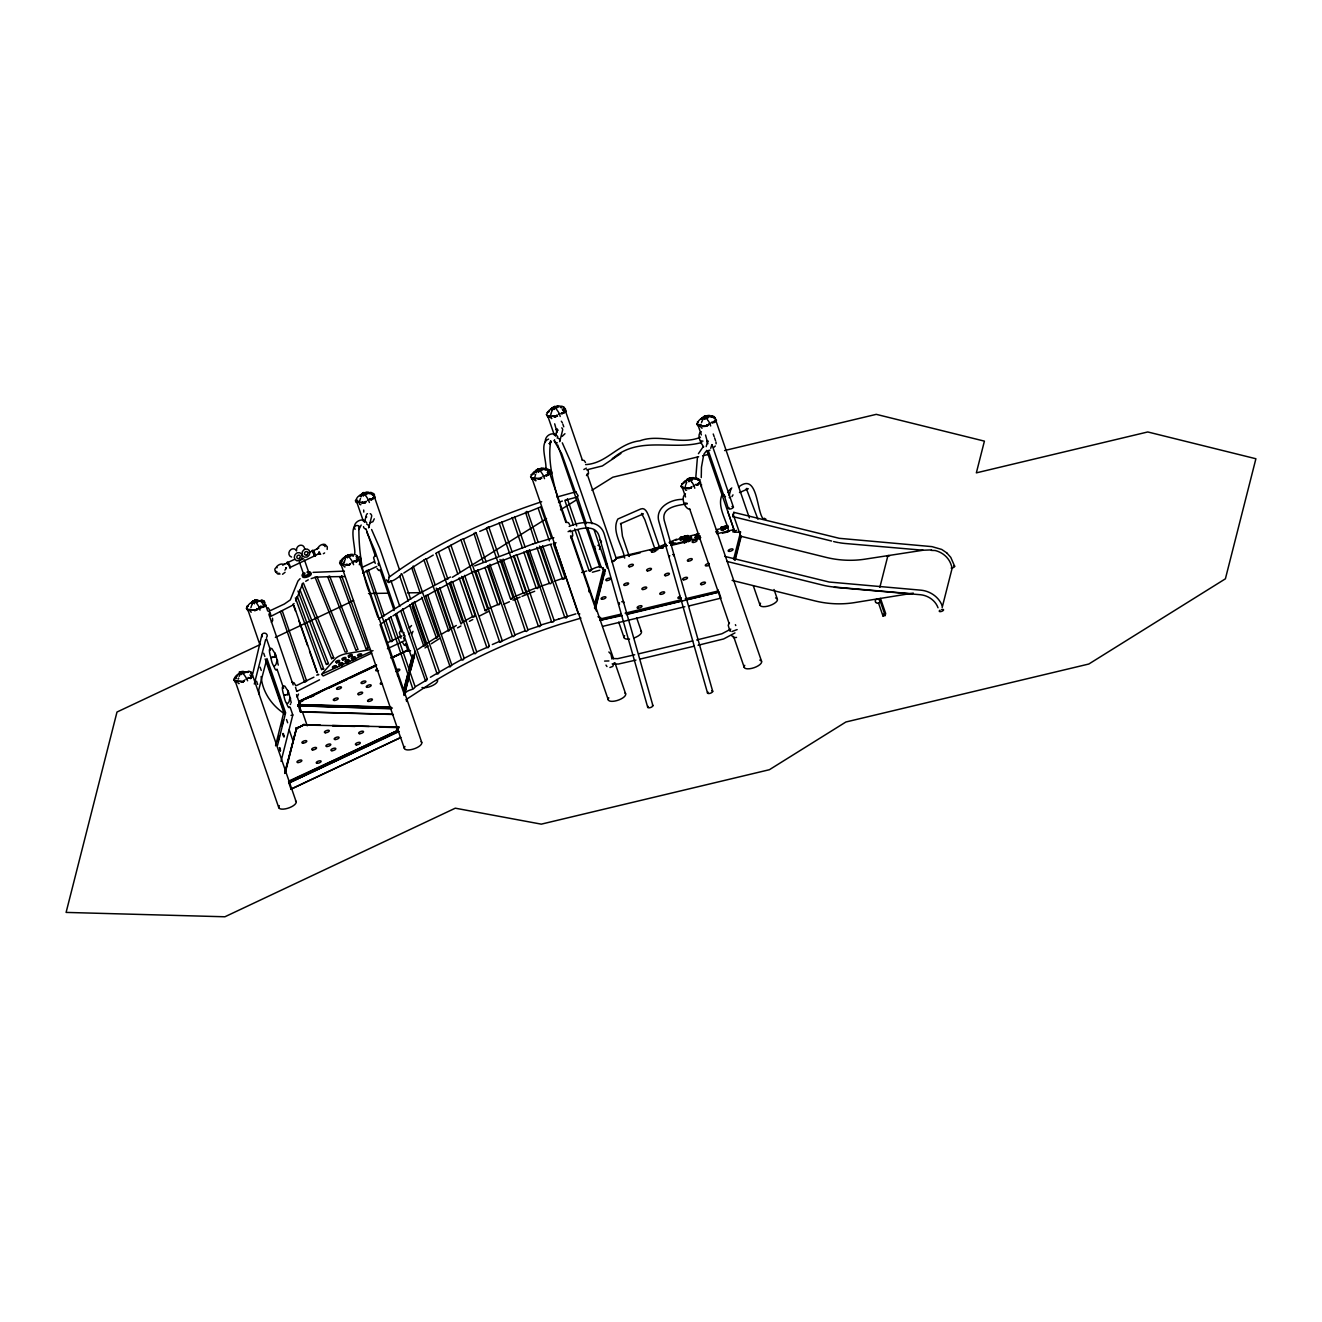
<?xml version="1.0" encoding="UTF-8"?>
<svg xmlns="http://www.w3.org/2000/svg" width="1322" height="1322" viewBox="0 0 1322 1322"><rect width="100%" height="100%" fill="white"/><g stroke="black" fill="none" stroke-linecap="round" stroke-linejoin="round"><path stroke-width="1.5" d="M695.835 477.077L697.454 456.966M316.999 576.656L347.273 651.366L346.43 652.027L345.059 651.977L315.016 577.036M613.953 663.066L612.83 666.404L609.921 667.494M255.807 600.882L254.402 600.436L254.32 603.609M291.22 702.66L288.692 692.315L284.874 686.184A11.733 1.19 11.2 0 0 283.933 685.953A8.395 1.438 -3.3 0 0 283.09 686.002L282.363 687.275A6.098 1.388 76.6 0 0 283.552 694.331L283.933 695.587A6.098 1.388 76.6 0 0 286.494 703.254L286.907 704.081A6.098 1.388 76.6 0 0 289.468 707.055L289.518 706.857M294.095 603.543L292.74 604.468M675.939 540.153L680.549 538.236M297.037 729.066L296.062 728.108L300.788 726.406M701.304 486.827L701.486 484.397M931.382 550.398L935.166 550.514A21.516 19.252 14.3 0 1 950.964 564.329L952.204 567.964L942.156 607.542M276.678 662.272C276.728 659.711 276.579 667.164 273.555 665.71A6.098 1.388 76.6 0 1 271.01 658.042L270.63 656.786A6.098 1.388 76.6 0 1 269.424 649.73L270.167 648.458A8.395 1.438 -3.3 0 1 271.01 648.408A11.733 1.19 11.2 0 1 271.886 648.606L275.769 654.77L278.281 665.115M289.601 699.817C289.568 697.355 289.7 704.13 286.725 703.436M297.797 706.13C301.3 704.907 297.979 702.346 299.466 701.04C298.491 703.568 303.085 721.349 298.375 705.7L391.362 708.823M356.329 649.829L358.064 649.548L329.723 576.21M578.276 613.788L554.166 542.681M574.657 528.85L589.083 570.724L590.372 571.154L591.76 569.699L577.995 529.725M363.699 510.028L363.798 512.093M554.678 423.817L557.074 432.558M705.518 435.021L707.914 443.762M716.094 443.828L715.995 442.011M542.631 545.672L567.485 616.498L566.097 618.002L564.825 617.605L540.814 546.647M404.119 694.694C407.523 688.531 412.662 691.208 415.191 686.928L390.767 616.597M538.236 508.392L549.374 540.847M527.775 550.563L551.571 621.819L552.844 622.183L554.199 620.646L529.362 549.853M550.679 544.647L562.478 578.904L563.734 579.267L565.105 577.731L553.307 543.474M523.809 552.051L536.253 588.191L537.509 588.521L538.847 586.951L526.404 550.811M516.77 554.695L541.012 625.075L539.657 626.661L538.401 626.331L514.175 555.951L516.671 554.562M539.475 546.019L551.918 582.159L550.563 583.729L549.308 583.399L536.864 547.258M237.894 680.83L237.844 681.309A1.785 1.14 -88.4 0 0 239.183 683.524M247.958 609.855L248.635 610.5A9.717 8.692 14.4 0 1 249.329 609.31M250.536 609.525L250.486 610.004A1.785 1.14 -88.4 0 0 251.246 612.202M256.732 608.616A9.717 6.263 -88.4 0 0 256.435 610.103L251.725 609.921L255.774 610.186M349.818 564.015A9.717 6.263 -88.4 0 0 349.686 564.758L348.628 565.254M547.275 415.67A1.785 1.586 14.4 0 0 548.085 416.083L548.961 416.248M556.595 415.604A9.717 6.263 -88.4 0 0 556.479 416.347L551.753 416.166L555.273 416.843L557.355 415.091L554.43 416.76A9.717 2.429 64.8 0 0 554.067 416.133M683.226 488.496L680.929 486.116L682.565 487.851A9.717 6.263 -88.4 0 1 682.846 486.364M691.158 487.339A9.717 6.263 -88.4 0 0 691.042 488.082L686.316 487.917L690.365 488.182M698.66 424.164A9.717 6.263 -88.4 0 0 698.363 425.634L696.727 423.916L699.041 426.279M706.973 425.122A9.717 6.263 -88.4 0 0 706.84 425.882L702.131 425.701L705.766 426.378L707.716 424.626L704.808 426.295A9.717 2.429 64.8 0 0 704.444 425.667M514.241 556L476.713 570.856L477.82 569.898L502.162 640.393L500.823 641.996L499.584 641.748L475.606 570.823M526.817 511.383L527.594 512.093L486.265 528.321L510.474 598.783L511.73 599.081L513.068 597.461L499.964 559.437M489.867 564.23L515.002 634.973L513.663 636.576L512.407 636.295L488.413 565.37M513.448 555.901L525.892 592.041L524.57 593.661L523.314 593.363L499.105 522.901M289.452 783.202L289.518 781.368L397.046 730.686L398.748 731.694L288.89 782.971L291.038 789.217L400.599 737.593L398.335 731.198M453.049 581.779L475.59 570.84M486.331 528.486L488.512 526.784M513.035 597.412L510.804 599.081M299.532 590.703L300.011 589.909L328.401 663.512L326.65 664.421M550.58 442.159C547.672 461.097 553.406 483.604 559.338 503.236M256.551 681.194L257.658 684.449M260.12 667.197L261.244 670.452M263.689 653.2L264.813 656.456M280 747.955L280.33 750.962L280.281 748.797M283.718 734.338C281.85 730.868 284.048 739.791 284.065 735.726M286.527 719.532L287.651 722.77M462.634 577.169L486.843 647.483L488.066 647.697L489.371 646.012L464.584 575.367M482.96 561.586L473.97 533.344M484.976 567.452L497.75 604.567L498.972 604.782L500.278 603.08L487.504 565.981M436.111 553.158L463.328 538.649L487.62 609.062L486.331 610.781L485.124 610.599L460.998 540.004M461.659 576.375L475.11 615.408L473.805 617.143L472.698 617.093L459.164 577.929M425.188 596.437L427.601 594.768L451.777 664.999L450.174 666.899L425.552 595.462M439.697 587.794L464.204 658.339L462.898 660.075L461.692 659.893L437.731 589.05M448.422 546.597L457.809 574.029M436.029 553.472L461.031 623.984L462.683 622.084L449.249 583.052M304.225 725.034L399.062 726.984L397.509 730.207M412.877 603.41L437.037 673.691L438.21 673.807L439.482 671.989L414.447 601.56M436.277 588.108L450.372 629.057L448.786 631.007L423.982 559.999M577.235 496.461L586.241 523.727M400.731 610.847L425.667 681.293L427.287 679.293L402.582 608.88M421.685 597.23L436.607 638.361L438.177 636.361L413.175 566.014M302.011 584.01L303.349 582.936L333.689 657.629L331.624 658.62M327.178 549.423L327.311 546.895L325.08 544.466A5.734 4.296 -42.3 0 0 317.991 547.837A2.661 2 -42.3 0 1 316.85 548.994M626.331 614.581L718.738 592.14M316.702 675.129L318.767 674.666L317.809 674.104M328.401 663.545L326.303 664.454L297.979 591.017M622.332 615.54L600.419 620.117M600.205 620.679L601.097 618.762L621.092 614.135M946.717 552.844L941.71 549.44L931.977 546.63L839.288 538.318L733.826 512.358L732.718 516.803L733.247 514.721M236.555 681.474L235.233 681.904L236.142 681.194M341.175 565.056L342.183 564.659M277.984 741.659L279.487 735.759M281.983 725.894L283.486 719.994M281.024 761.356L292.806 714.971L290.179 707.336M284.908 771.998L296.657 727.943L285.122 773.304M284.841 773.469L296.409 727.926M364.475 522.355L366.326 515.134M359.336 564.758L360.708 559.338M368.855 527.28L371.614 516.439M403.689 689.919L407.705 674.137M408.713 670.204L412.216 656.39M403.97 689.935L408.002 674.104M409.01 670.138L412.53 656.274M403.755 692.017L408.3 674.121M409.308 670.155L412.844 656.224M404.02 692.183L413.142 656.257M403.739 694.38L413.406 656.373M404.995 691.505L408.746 675.658M409.737 671.791L413.654 656.34M404.069 695.521L414.331 655.15L413.968 657.15A2.727 0.958 56 0 0 414.414 657.513M405.424 691.224L409.324 675.839M410.795 670.072L414.216 656.604M555.455 436.144L557.289 428.923M559.834 441.052L562.594 430.228A2.727 2.446 14.3 0 0 562.528 428.956M594.685 603.84L603.476 569.22L604.468 570.195M594.503 608.087L604.27 569.633M595.181 606.715L603.972 572.112M595.941 605.344L604.798 570.493M595.33 609.112L605.344 569.716M615.87 559.272L616.184 557.719L666.701 545.755M602.584 626.38L684.862 606.732M730.917 489.041L729.166 495.7M718.788 592.041L688.679 599.23M733.594 559.47L740.617 531.874M734.702 559.983L740.733 536.236L733.28 514.588L733.826 512.358M735.181 560.115L741.212 536.352M879.857 587.315L887.905 555.637M880.469 598.387L885.674 613.524L885.162 615.523L882.997 616.035L883.493 614.052M261.855 634.957L252.75 673.741M254.303 684.019L265.656 639.551M373.168 498.394L371.796 499.452L373.862 496.642L373.168 498.394A9.717 2.429 64.8 0 0 372.804 497.766M372.87 495.271L373.035 494.643A9.717 8.692 14.4 0 0 372.374 494.263M357.072 557.471L357.237 556.859A9.717 8.692 14.4 0 0 356.576 556.479M532.105 479.043L533.444 478.614M533.163 478.448L532.105 478.911L530.552 476.581L532.601 479.572L532.188 478.316M549.291 416.066L550.415 416.066L547.886 416.678L546.35 414.381L548.415 417.355L548.002 416.1M563.833 412.828L562.775 413.241L563.85 412.811M698.71 483.935L697.338 484.992L699.404 482.183L698.71 483.935A9.717 2.429 64.8 0 0 698.347 483.307M706.212 446.588L707.749 440.623M374.275 518.819L372.92 521.694L370.226 522.719M411.539 625.521L409.209 628.082M413.009 631.338L411.671 634.213M731.81 487.934L728.868 490.693M413.885 655.729L415.207 651.449M703.585 455.363L701.453 467.211L701.255 477.589M616.614 557.702L616.564 557.867A10.477 4.049 -19 0 1 611.904 561.784M411.687 567.683L420.33 593.347M565.205 412.183A1.785 1.586 14.4 0 0 565.072 409.407L565.419 408.68M282.181 610.615L306.654 681.161L304.754 682.102M385.512 619.688L392.717 640.608L391.907 641.6L390.552 641.401L366.442 570.46M512.093 517.497L522.504 548.25M388.965 577.268C434.574 543.722 487.752 519.563 541.673 501.732M711.93 445.63L711.897 444.605L710.74 448.307M544.499 478.647L543.573 475.87A12.146 3.041 64.8 0 0 541.723 472.929M710.674 425.965L709.749 423.205A12.146 3.041 64.8 0 0 707.898 420.264M294.707 559.272L287.518 562.66L287.535 563.767M287.518 562.66L289.964 567.502L315.099 555.653L312.818 550.762L313.083 553.158M296.772 691.423L295.517 687.242M296.839 596.916L296.872 597.544M302.16 584.836L295.814 601.064M683.92 483.075L685.077 481.274M551.373 409.754L554.744 406.713L558.231 406.581L554.001 407.027L551.423 409.803M564.957 433.715L562.114 436.409M732.999 494.858L731.942 496.626M246.867 607.476L247.032 607.079A12.146 10.857 14.4 0 1 247.908 605.575M235.977 681.805L233.664 679.442L235.167 681.689M356.097 499.534L355.932 499.931A1.785 1.586 14.4 0 0 356.296 501.881L357.684 502.955M340.283 561.734L340.118 562.147A1.785 1.586 14.4 0 0 340.498 564.081M341.886 565.172L339.572 562.808L341.059 565.056M388.949 582.638A2.727 0.958 56 0 1 388.123 582.044L389.395 576.161L379.86 548.448L371.598 529.511M251.808 601.807L254.634 600.651L257.79 602.006L254.386 600.634L256.121 600.105L260.236 600.948M360.278 495.634L362.542 493.139L366.838 494.461L363.087 493.056L359.898 495.717M344.464 557.834C346.149 553.158 357.651 556 345.042 556.545M551.241 409.423C552.348 404.416 565.089 408.283 552.133 407.655M535.443 471.623L537.723 469.145L542.02 470.467L538.616 469.095L541.739 468.583M701.618 418.958L703.899 416.463L708.195 417.785L704.444 416.38L701.255 419.041M685.821 481.158L688.63 478.597L692.381 480.002L688.993 478.63L690.712 478.085M698.429 453.677L703.205 446.72M250.701 678.715L251.461 677.261A9.717 2.429 64.8 0 0 249.99 674.898M361.187 525.032L358.906 529.511M391.213 708.427L297.764 705.865L299.945 702.726M398.286 728.224L397.939 730.57M397.905 729.579L398.484 728.455M388.899 618.118L412.811 688.795M450.438 582.324L474.218 653.514L475.424 653.696L476.713 651.977L452.521 581.697L451.314 581.515M404.268 694.298L380.058 624.579L391.064 616.829M297.384 596.751L323.675 669.015L321.89 669.263M363.715 492.511L363.368 496.064L364.046 492.511M689.588 478.052L688.911 481.588M525.512 512.143L535.559 543.458M501.55 559.867L525.346 631.123L526.602 631.453L527.957 629.883L503.12 559.107M282.429 610.847L280.347 611.656L304.572 682.003M366.326 571.005L368.408 570.162M703.982 454.041L706.245 451.149L710.013 450.108M423.8 645.549L424.874 645.896L426.097 643.996L412.018 603.113M620.91 523.396L622.447 536.22L629.289 556.479M251.791 601.874L256.765 600.056L260.004 601.146M550.877 409.506L551.819 408.118M535.08 471.723L536.021 470.335M435.764 638.162L436.921 637.154M718.16 589.926L717.268 591.215L685.226 598.833M426.114 558.743L403.788 573.021M437.037 673.691L438.193 672.733M689.39 478.002C684.201 483.67 686.663 478.779 691.356 478.052M615.887 559.173L613.59 561.536M722.176 494.411C716.706 506.26 726.422 519.91 728.703 531.229M533.824 472.863L534.699 471.739M322.221 675.245L323.246 675.955L371.713 653.118M715.318 445.993L713.996 447.233M575.648 491.867L578.16 495.717L577.169 497.055L564.825 500.311L573.351 525.049M712.128 445.084L733.446 507.185C732.95 508.953 726.951 510.193 728.951 507.598M410.547 650.755L407.325 650.308L408.729 650.953M539.426 468.715C531.18 475.656 537.426 467.377 542.384 468.732M555.686 416.116L555.19 416.595A9.188 3.536 -19 0 0 557.62 416.033M285.073 572.294L282.544 574.277M300.077 578.672L297.962 581.036L290.311 599.891L284.379 604.005L268.63 611.425M392.882 615.936L403.127 609.145M299.35 703.899L297.814 705.568L392.403 708.063M398.748 731.694L397.178 729.1L398.715 726.935L396.881 729.066L397.393 730.686L288.526 781.203M586.357 468.153L583.845 469.508M570.608 530.32L568.096 531.675M611.937 659.083L611.012 654.208L608.847 651.977M730.273 629.916L730.306 631.139M303.614 558.71L299.053 560.693A4.313 3.834 -55.3 0 1 296.492 553.224L297.483 552.761A4.313 3.834 -55.3 0 1 300.044 560.231M402.88 609.64L415.306 601.791M448.769 629.983L447.927 630.776M357.981 557.091L356.659 555.257L357.237 556.859M563.899 409.506L564.808 408.63L563.436 406.829L564.444 407.837M331.723 658.538L333.689 657.629M549.638 470.483L547.837 471.574M714.805 417.355L715.136 418.215L713.814 416.364M450.141 665.858L449.315 666.635M349.025 564.858L344.976 564.61L348.496 565.254L350.561 563.519L347.653 565.188A9.717 2.429 64.8 0 0 346.926 563.949M427.353 595.264L439.995 588.059M390.882 580.705C390.337 583.052 402.566 575.202 401.177 573.715M548.878 471.293A9.717 6.263 -88.4 0 0 547.936 470.863A12.146 10.857 14.4 0 1 548.861 471.343L548.217 470.649L549.489 470.417M564.296 407.738L564.676 409.076A9.717 6.263 -88.4 0 0 563.734 408.647M374.473 494.478L373.035 494.643M250.205 677.756L250.883 677.145A8.395 3.239 -19 0 0 251.659 675.195M562.66 413.224L563.783 412.828L561.305 413.125L562.875 412.712M700.016 480.018L698.578 480.183M499.832 641.269L492.313 644.541M374.324 494.428L372.457 493.04L373.762 494.825M699.867 479.952L698.016 478.581L699.305 480.365M524.173 592.653L523.314 593.363M729.463 622.959L728.207 625.223L729.81 630.809M732.107 580.391L814.815 600.866A90.987 81.369 14.3 0 0 853.962 602.7L913.287 593.099M517.761 554.711L529.957 550.249M364.822 502.641L363.467 502.971A9.717 2.429 64.8 0 0 362.724 501.732M243.116 681.508L241.761 681.822A9.717 2.429 64.8 0 0 241.381 681.194M540.004 478.647L538.632 478.977A9.717 2.429 64.8 0 0 538.269 478.333M439.086 672.187L449.563 666.139M674.005 544.036L670.915 544.862L671.312 542.747M620.91 453.496L602.369 465.939L586.654 469.855M613.705 457.875L612.185 458.982C638.526 435.285 671.989 450.785 701.701 442.506M254.386 603.625L254.32 600.667L251.378 603.443L254.799 600.006L255.956 600.981M292.724 605.179L271.076 616.267L270.349 613.276M319.544 679.822L296.938 691.356M302.523 725.431L303.944 724.34M304.027 724.489L298.194 727.629M302.507 725.828L304.093 724.671L320.354 725.117M274.778 652.738L275.455 655.398C275.934 658.092 273.109 656.406 270.977 657.712M287.353 694.331C289.221 694.529 284.924 694.645 283.9 695.256M426.345 679.905L427.287 679.293M341.72 575.995L368.078 647.863L367.004 648.871L365.93 648.639L339.721 576.607L344.86 576.557M378.489 619.076L419.553 593.33L450.538 576.97M418.149 649.284L423.965 645.367M425.023 647.929L428.064 645.863M405.871 699.702L433.302 681.855M536.335 469.872L539.475 468.666M240.323 672.154C234.159 672.204 254.006 673.344 240.323 672.154A12.146 3.041 64.8 0 1 241.546 672.303M684.069 541.062L686.548 540.533M705.188 415.786L704.791 419.405L705.386 415.835M271.374 622.232L272.696 620.563L272.481 618.2M297.202 697.19L298.508 694.067M475.11 615.408L473.788 616.052M426.593 643.583L436.012 637.65M415.686 686.515L424.858 681.078M451.38 665.181L460.75 660.009M452.372 577.301L546.548 518.555M560.495 509.862L576.194 500.063M591.892 490.28L612.813 477.225L698.644 456.734M730.785 629.107L721.878 633.783L696.694 639.98M734.966 632.908L723.679 638.939L698.066 645.252M737.147 629.586L731.909 631.552M375.051 555.521L373.581 557.719L375.25 563.403M400.814 630.363L399.36 632.56L401.012 638.245M514.291 635.188L524.966 630.891M563.635 409.357L564.742 408.63M425.965 559.355L433.252 555.075M415.058 602.287L422.346 598.007M441.3 634.329L448.191 630.28M450.372 629.057L456.321 625.488M430.394 677.261L437.285 673.195M434.079 681.392C473.706 657.381 516.258 638.295 560.379 624.199L580.953 618.101M463.956 538.847L476.085 532.964L475.242 532.452M476.515 652.01L486.843 647.483M489.371 646.012L488.38 646.458M463.229 658.835L474.466 653.035M305.696 581.267L308.274 579.829M316.817 577.07L314.851 577.45M471.657 617.093L462.683 622.084M313.909 677.178L296.343 685.639M302.903 725.249L300.425 726.555M499.286 603.526L500.278 603.08M328.567 576.276L327.575 576.772L339.737 576.623M475.556 571.335L476.779 570.856L475.342 571.352M439.747 588.554L452.521 581.697M367.665 500.493L369.02 499.815M558.644 414.282L559.999 413.621M258.616 608.037L259.971 607.36M351.867 562.693L353.222 562.032M542.846 476.482L544.201 475.821M709.022 423.817L710.377 423.139M245.958 679.343L247.313 678.682M693.207 486.017L694.562 485.356M390.899 581.697L387.726 581.63M363.467 502.971L365.5 502.558L360.774 502.377L364.426 503.054L366.376 501.302L364.211 502.79M554.43 416.76L556.479 416.347M309.051 552.513L312.653 550.811M282.627 565.138L288.13 562.544M318.751 548.101L313.264 550.696L314.487 555.769L319.99 553.174M347.653 565.188L349.686 564.758M356.114 561.189L357.717 561.239L355.866 561.635L356.61 562.065L358.047 558.859L356.99 561.239L354.511 561.536M254.039 609.888A9.717 2.429 64.8 0 1 254.402 610.516L256.435 610.103M258.352 608.649L261.359 607.244M262.962 606.666L261.277 606.881L264.466 606.567L262.748 606.996L264.797 604.187L262.615 606.98M538.632 478.977L540.665 478.564L535.955 478.382L539.607 479.06L541.541 477.308L539.376 478.795M548.349 474.4L546.978 475.457L548.349 474.4A9.717 2.429 64.8 0 0 547.242 472.582M362.046 567.419L374.291 561.635M362.592 573.137L376.72 566.477M704.808 426.295L706.84 425.882M707.253 425.139L710.261 423.718M713.252 422.247L714.855 422.346L711.666 422.66L713.368 422.445M260.451 644.442L116.997 712.029L66.1 912.411L224.905 916.774L455.297 808.188L541.293 824.151L769.387 769.718L845.898 721.994L1088.816 664.024L1225.395 578.821L1255.9 458.751L1147.76 431.964L976.347 472.863L984.411 441.135L876.271 414.348L724.588 450.538M275.356 637.419L353.602 600.535M241.761 681.822L243.793 681.408A9.717 6.263 -88.4 0 1 243.909 680.665M250.222 677.839L251.461 677.261M688.63 487.868A9.717 2.429 64.8 0 1 689.01 488.512L691.042 488.082M386.999 642.922L401.905 635.899M373.019 650.622L321.593 674.253L335.788 658.257A10.873 4.197 -19 0 1 345.406 653.845L370.474 649.598M387.429 648.705L404.35 640.74M487.554 609.012L497.75 604.567M376.406 664.867L298.97 701.354L299.532 703.948M391.064 657.877L407.738 650.093M376.456 664.983L298.822 701.569L299.433 702.296M391.246 658.025L407.887 650.176L404.317 652.093M376.539 665.181L298.871 702.213L302.573 700.478M393.196 657.331L400.616 653.845M306.274 698.727L319.246 692.612M328.5 688.25L347.025 679.525M350.743 677.773L374.82 666.42M299.169 702.577L302.887 700.825M310.306 697.322L314.025 695.587M289.336 781.847L397.74 730.769M289.303 782.161L398.071 730.901M288.675 782.872L398.352 731.083M288.89 782.971L398.566 731.314L397.757 730.355M290.823 789.135L400.599 737.593M298.871 558.644A1.867 1.653 -55.3 0 0 299.83 555.587A1.867 1.653 -55.3 0 0 296.905 556.545A1.867 1.653 -55.3 0 0 298.871 558.644L299.301 558.429M306.539 555.025A1.867 1.653 -55.3 0 0 307.497 551.985A1.867 1.653 -55.3 0 0 304.572 552.927A1.867 1.653 -55.3 0 0 306.539 555.025L306.968 554.827M485.967 609.839L485.124 610.599M716.805 533.791L733.495 529.725L734.949 531.907M736.519 637.402L733.974 637.749L731.463 635.419M603.443 569.584C601.014 563.8 593.694 568.609 589.083 570.724M620.431 523.793L643.335 513.894L641.55 513.498L644.806 519.629L655.233 549.902M738.601 487.041C758.448 471.227 756.399 513.779 763.736 519.298M739.477 492.577L748.235 488.743L746.302 488.496L757.952 519.249M650.755 550.481L665.495 544.036M669.18 542.417L676.55 539.178M655.481 549.44L662.933 546.168M655.514 549.572L661.116 547.126M732.9 531.989L736.585 530.37M479.754 531.394L486.331 528.536M474.664 565.866L532.882 543.953M514.572 596.668L523.578 592.884M357.981 502.443L356.94 502.905L355.37 500.592L356.229 502.013M248.933 610.004L247.892 610.45L249.214 610.169M235.283 681.739L236.291 681.309M579.813 613.937L578.276 613.805M539.971 625.405L541.012 625.075M300.491 726.918L295.963 728.505M608.913 660.95L604.6 661.083M537.476 587.398L549.308 583.399M239.365 673.576L240.373 673.162M525.826 591.992L535.873 587.96M687.143 479.06L688.894 478.647L688.993 481.621M314.933 555.719L314.058 554.943M560.197 416.48L559.371 413.67A12.146 3.041 64.8 0 0 556.612 409.506M694.761 488.215L693.934 485.405A12.146 3.041 64.8 0 0 692.1 482.464M527.528 629.95L538.401 626.331M381.116 570.493L378.819 570.46M406.879 645.334L404.582 645.301M663 547.572L661.843 547.952L663.198 547.705M688.25 538.104L691.687 537.244L683.507 539.326L689.406 537.79M680.334 537.41L688.018 535.542L680.334 537.41L680.896 539.376L688.118 537.393M667.015 545.672L666.602 545.986M689.324 539.624L692.084 539.079L683.193 541.111L690.084 539.657M566.427 616.746L575.863 613.871M558.743 619.043L553.753 620.712M607.294 564.461L606.269 564.692L606.914 563.8M322.618 668.734L323.642 668.849M371.68 499.435L372.821 499.038L370.325 499.319L372.027 499.121M546.845 475.424L547.986 475.044L545.49 475.325L547.159 475.127M697.223 484.959L698.363 484.579L695.868 484.86L697.57 484.662M249.974 678.285L251.163 677.872L248.619 678.186L250.321 677.971M528.651 511.796L540.533 507.004M529.692 550.729L551.34 544.036M554.249 581.267L562.726 578.425M541.656 624.761L551.571 621.819M321.593 669.742L295.384 597.875M243.694 681.557L242.504 681.656M717.995 533.377L716.078 531.758M701.205 431.666C696.198 434.855 700.941 443.25 703.717 446.902M586.456 475.606L588.521 473.623L588.158 470.302M685.457 493.85C680.533 496.989 684.333 508.573 689.787 509.4M570.707 537.773L572.757 535.79L572.409 532.485M275.554 745.839L283.767 712.36L265.177 658.951M311.182 578.606L314.239 577.681M722.407 528.833L721.382 529.164L727.431 527.544M549.836 538.831L553.835 537.74M556.909 497.072L576.062 491.751M558.528 502.228L562.412 501.055M532.716 544.003L550.002 538.781M581.63 572.509L586.77 570.955M558.578 619.109L565.998 616.862M295.979 728.29L298.161 727.497M730.306 497.502L729.248 497.65M563.701 578.127L565.105 577.731M684.532 536.368L685.754 536.088L685.308 538.219M725.96 525.974L720.821 527.428L727.513 525.809M726.373 526.007L725.563 526.206M699.14 533.691L695.091 534.881L697.686 534.286M721.878 529.18L721.415 527.362M697.52 536.054L695.537 536.699L698.132 536.088M657.794 547.804C654.01 548.779 664.503 546.151 657.183 548.085M682.268 538.781L680.896 539.376M556.05 542.747L554.001 543.292M398.335 726.968L396.6 729.1L397.046 730.686M566.328 499.997L567.402 499.121M592.405 572.228L599.775 570.228M670.717 542.863C678.368 540.995 666.47 544.053 671.328 542.731M726.621 527.875L725.613 528.073L727.959 527.61M688.531 539.74C686.085 540.434 691.406 538.186 688.646 541.706M689.869 539.492L691.356 539.029L690.58 537.443M684.366 542.813L686.234 542.317M655.117 548.399C647.929 551.257 658.125 545.804 657.612 549.902M549.175 416.166L549.506 415.637A9.717 8.692 14.4 0 0 548.663 416.744M554.843 416.43L556.926 415.885M706.51 415.885C697.586 421.817 702.23 416.843 707.171 415.835M724.241 528.321L726.406 527.792M716.045 531.973L718.094 531.361L717.003 531.56M673.509 543.441L675.096 542.863M688.349 540.582L686.002 541.243L687.903 540.913M662.124 547.853L663.198 547.589M729.116 530.849L726.736 531.56L729.347 531.014M247.594 672.27L242.058 671.774L238.72 674.749L242.686 671.543L247.363 672.452M723.134 529.577C730.851 527.908 715.632 531.411 723.349 529.725M669.477 543.094L670.568 542.83M656.191 548.118L657.282 547.853M585.596 464.6C607.277 463.411 617.473 443.481 639.798 440.821C659.926 433.467 680.78 445.58 700.478 437.218M702.626 455.793L708.625 454.355M569.171 526.42C580.589 521.347 599.808 518.885 604.319 534.303L652.886 705.551M682.466 499.385C670.634 499.187 654.82 507.648 658.885 521.546L707.551 693.092M570.212 531.758C579.019 528.817 595.247 523.248 599.163 536.137L647.73 707.369M687.324 503.814C678.252 505.335 661.066 506.904 664.222 520.356L712.69 691.274M688.514 536.335L698.479 533.956M716.408 529.676L728.372 526.817M670.717 544.796L700.776 537.624M616.052 558.595L624.083 556.678M628.099 555.719L640.129 552.844M650.176 550.448L662.206 547.572M672.254 545.176L690.315 540.863M694.331 539.905L700.346 538.467M722.423 533.212L728.439 531.774M625.108 613.177L681.21 599.791M600.37 620.299L620.497 615.325M626.463 614.086L682.664 600.667M688.828 605.972L720.986 598.122L718.838 591.859M291.038 715.384L292.806 714.971M634.725 654.77L617.622 658.67L613.111 658.521M638.724 653.812L692.695 640.922M635.965 660.075L618.465 664.041L612.169 663.892M639.964 659.116L694.067 646.21M688.993 537.872L689.522 539.789M271.754 657.53L272.894 657.282M284.693 695.075L285.816 694.827M354.527 561.553L356.213 561.338M684.152 538.897L680.02 539.971L684.846 538.765M727.86 525.545L725.761 526.156L726.29 528.023M313.05 572.376L344.398 571.104M547.969 412.398L547.093 412.563L547.986 412.398M558.231 430.162L556.149 429.633M697.454 422.098L698.396 421.933L697.471 422.082M702.94 441.135L700.858 440.87M340.316 560.974L342.117 560.908L340.316 560.974M687.176 503.302L685.093 503.038M764.232 518.257L765.884 519.149M931.432 549.902L923.07 550.233L865.034 559.156A90.987 81.369 14.3 0 1 825.886 557.322L740.733 536.236M341.324 576.59L342.001 576.161M365.814 492.511L363.021 493.238L360.443 496.014L362.443 493.618L366.558 492.577M350.016 554.728L347.223 555.455L344.645 558.231L346.645 555.835L350.76 554.794M368.061 647.863L365.93 648.639M328.864 576.789L329.822 576.342M582.126 460.039L584.175 460.519L585.481 462.502M566.361 522.207L568.427 522.686L569.716 524.669M563.007 412.91L562.478 412.861M317.214 577.103L327.691 576.756L355.949 650.358M291.732 682.036L294.062 682.813L295.599 685.358M368.507 593.512L388.999 593.181M407.457 592.867L421.801 592.636M683.871 487.785L684.978 487.801M358.328 502.261L359.435 502.261L358.312 502.261M683.871 487.801L684.978 487.801M357.023 502.31L357.849 502.343M341.208 564.527L342.051 564.544M298.871 704.593L390.833 707.121M298.524 704.775L390.866 707.303M298.21 705.006L390.932 707.534M297.979 705.27L391.048 707.815M300.738 711.748L392.518 714.26M300.54 711.947L393.378 714.491M332.549 725.447L369.119 726.456M379.282 726.736L397.558 727.232M332.681 725.811L355.056 726.422M379.447 727.1L397.74 727.596M923.07 550.233L845.535 543.524A69.405 62.068 14.3 0 1 839.536 542.764M912.015 593.776L834.463 587.067A69.405 62.068 14.3 0 1 822.548 585.084L726.984 561.437M834.364 587.298L920.327 594.718C928.027 595.429 935.348 600.37 938.025 607.773M731.942 506.475L733.446 507.185M711.616 415.736L712.789 415.868M561.255 406.201L562.412 406.333M696.132 477.986L696.991 478.068M545.457 468.418L546.614 468.533M370.276 492.412L371.432 492.528M354.792 554.662L355.635 554.744M261.227 599.957L262.384 600.089M248.569 671.262L249.742 671.394M707.931 441.498L706.989 440.837M711.682 690.828L712.508 691.042A2.859 1.107 -19 0 1 712.194 692.249L711.137 692.926A2.677 1.025 -19 0 1 708.559 693.538L707.733 693.323A2.859 1.107 -19 0 1 708.03 692.117M548.597 439.086C538.715 442.54 547.44 462.32 545.738 469.607M734.074 516.902L831.621 541.045M724.737 556.397L829.158 582.027L920.905 590.174C930.225 591.033 939.017 597.081 942.272 606.005M499.898 642.013L512.407 636.295M725.514 496.56L723.96 495.899L708.443 451M717.367 591.215L718.656 592.537M399.641 575.814L408.3 601.097M407.606 650.077L409.192 650.854M260.004 610.169L259.343 607.426M652.357 705.155L652.704 705.32A2.859 1.107 -19 0 1 652.39 706.526L651.333 707.204A2.677 1.025 -19 0 1 648.755 707.815L647.912 707.601A2.859 1.107 -19 0 1 648.226 706.378M351.47 554.959L353.255 555.802M377.018 568.361L378.489 570.278M402.351 642.145L404.268 645.103M248.767 671.94L248.486 671.758A12.146 7.816 -88.4 0 0 247.892 671.444M373.696 495.337L374.093 495.601A1.785 1.586 14.4 0 1 374.853 497.799M265.028 603.146L264.631 602.882A12.146 10.857 14.4 0 0 263.805 602.419M557.768 436.706C553.587 430.526 544.466 435.351 545.342 441.994M366.789 522.917C362.575 515.844 351.52 523.099 355.073 529.395M267.953 607.608L269.556 609.822M269.044 611.475L270.002 612.664M414.331 656.902L413.108 656.109A2.727 0.958 56 0 1 412.414 654.902M606.963 666.552L605.988 665.098M946.816 552.927L950.782 557.388L954.633 566.213M561.321 421.222L562.395 422.792M689.754 488.33L691.918 486.843L689.01 488.512M255.146 610.334L254.402 610.516M401.871 573.798L410.679 599.213M299.466 701.04L299.747 702.808M270.382 615.953L269.077 613.772M387.677 581.581L387.247 581.019A2.727 0.958 56 0 1 386.569 579.813M554.067 440.656L561.701 453.727L575.483 492.478M728.009 492.329L728.753 493.403M274.431 656.77L275.34 657.001L275.141 653.977M601.328 567.551L587.546 527.544M562.296 442.82L570.823 462.237L592.025 523.776M366.64 531.758L374.721 550.266L394.567 607.938M403.607 637.749L404.334 639.633M287.849 690.976L287.865 694.893L288.064 691.522M735.396 624.678L735.776 625.57M302.011 585.613L331.624 658.653M276.199 743.493L277.521 745.36L285.618 712.756L266.945 658.538L258.699 690.001L259.393 694.678M548.944 470.847L549.308 471.574A1.785 1.586 14.4 0 1 550.15 472.598M378.059 563.304L378.571 565.419M603.559 569.6L604.005 570.774L603.146 567.617M293.815 605.294L317.148 672.204M293.517 605.327L295.517 611.078M298.855 620.646L307.53 645.516M309.53 651.25L316.867 672.303M287.717 690.299L288.014 691.158M879.956 600.386L885.162 615.523M878.436 602.799L882.997 616.035M716.045 421.09L749.359 517.877M774.031 589.496L777.353 599.163M713.236 433.996L714.161 436.673M714.624 438.012L715.549 440.672M728.273 508.408L723.96 494.544M701.371 434.905L698.049 425.221A9.188 3.536 -19 0 0 698.677 425.981M706.708 450.389L734.702 531.692M753.358 585.877L760.034 605.245M734.52 531.378L727.678 511.102M700.23 483.158L761.571 661.314M685.556 496.973L682.235 487.289A9.188 3.536 -19 0 0 682.863 488.033M689.572 508.59L728.901 622.844M733.578 636.394L744.236 667.395M659.81 548.2L649.383 517.877C647.978 514.555 645.88 506.871 640.773 508.97L617.853 519.017C611.161 531.147 622.811 546.366 624.678 558.132M565.006 409.688L582.44 460.304M587.133 473.937L615.953 557.636M636.725 617.985L641.418 631.619M562.858 424.131L563.767 426.808M594.008 529.56L607.261 568.014M548.349 417.719L554.381 435.235M557.735 444.969L599.957 567.601M618.729 622.117L624.1 637.683M567.518 499.27L576.689 525.925M549.869 473.838L566.626 522.504M571.319 536.137L613.557 658.786M614.895 662.669L625.62 693.819M559.933 505.186L565.899 522.487M570.526 535.939L596.338 610.896M532.551 479.919L608.285 699.9M540.863 507.334L551.34 537.773M527.693 511.961L538.153 542.202M514.622 516.572L525.098 546.994M501.682 521.86L512.143 552.1M488.826 527.098L498.658 555.62M476.069 532.766L486.149 562.065M450.901 545.143L460.32 572.476M438.524 552.018L447.91 579.152M426.229 559.041L434.938 584.208M374.704 497.733L399.442 569.567M412.134 606.451L425.502 645.268M409.638 604.98L423.718 645.863M391.097 581.102L399.822 606.434M396.55 613.705L411.125 655.993M357.37 503.814L363.385 521.281M366.062 529.048L375.415 556.232M380.108 569.815L394.138 610.582M395.476 614.466L401.491 631.933M405.507 643.583L408.168 651.333M368.474 570.294L384.19 615.887M421.735 742.419L358.923 559.983A1.785 1.586 14.4 0 0 358.295 557.818M369.598 593.248L377.861 617.242M341.588 566.064L398.385 731.033M400.384 736.85L404.4 748.5M304.49 560.032L309.018 573.186M299.383 561.933L303.845 574.905M265.689 605.179L267.688 611.012M269.044 614.895L293.154 684.928M296.508 694.661L299.846 704.395M302.523 712.178L307.216 725.795M299.268 705.717L301.416 711.98M277.29 659.992L277.653 661.083M290.212 697.537L290.592 698.627M266.532 638.675L270.481 650.127M277.042 669.196L283.602 688.266M266.697 660.95L284.99 714.078A53.194 47.575 14.3 0 1 261.128 676.55M259.74 644.31L247.693 609.293A9.188 3.536 -19 0 1 247.644 608.335M289.221 729.926L293.236 741.592M282.958 733.528L284.081 736.784M279.388 747.525L280.512 750.78M252.353 674.567L296.111 801.628M235.035 680.648L278.777 807.692M368.954 591.397C360.956 570.311 358.675 546.102 358.857 525.875C347.405 522.025 356.444 550.398 354.56 553.901M732.851 529.957L733.148 530.948A10.477 4.049 -19 0 0 740.122 531.973M247.611 680.78L246.685 678.731A12.146 3.041 64.8 0 0 243.496 674.038M273.786 665.891L273.985 666.536A6.098 1.388 76.6 0 0 276.529 669.51M695.686 534.815L696.132 536.633M684.102 539.26L684.548 541.078M683.788 541.045L684.234 542.863M666.024 544.218L666.47 546.019M538.616 472.086L538.55 469.128L538.55 472.07M290.295 704.51L290.278 704.362A12.063 8.643 -66.4 0 0 290.675 703.849M299.4 702.577L299.45 703.568M369.383 502.492L368.392 499.881A12.146 3.041 64.8 0 0 366.558 496.94M353.585 564.709L352.594 562.081A12.146 3.041 64.8 0 0 350.743 559.14M421.107 741.675A9.188 3.536 -19 0 1 413.191 749.128A9.188 3.536 -19 0 1 404.929 746.434M357.717 560.115A9.188 3.536 -19 0 1 356.61 561.272M357.618 557.289A9.188 3.536 -19 0 0 356.444 556.793A9.717 6.263 -88.4 0 1 357.436 557.256M436.904 679.458A9.188 3.536 -19 0 1 433.368 685.143A9.188 3.536 -19 0 1 421.999 687.523M373.515 497.865A9.188 3.536 -19 0 1 370.804 500.179M364.36 502.823A9.188 3.536 -19 0 1 362.145 503.219M372.242 494.544A9.188 3.536 -19 0 1 373.415 495.039M714.855 421.222A9.188 3.536 -19 0 1 713.748 422.379M707.981 425.502A9.188 3.536 -19 0 1 703.486 426.576M775.568 597.924A9.188 3.536 -19 0 1 769.966 605.509A9.188 3.536 -19 0 1 760.547 603.179M759.77 660.075A9.188 3.536 -19 0 1 754.184 667.66A9.188 3.536 -19 0 1 744.765 665.33M699.041 483.274A9.188 3.536 -19 0 1 697.917 484.447M689.886 488.231A9.188 3.536 -19 0 1 687.671 488.628M548.68 473.954A9.188 3.536 -19 0 1 545.969 476.284M541.822 478.233A9.188 3.536 -19 0 1 539.525 478.911M535.311 479.423A9.188 3.536 -19 0 1 532.502 478.729M547.407 470.649A9.188 3.536 -19 0 1 548.58 471.144M624.992 693.075A9.188 3.536 -19 0 1 617.093 700.528A9.188 3.536 -19 0 1 608.814 697.834M564.494 411.753A9.188 3.536 -19 0 1 561.784 414.083M551.125 417.223A9.188 3.536 -19 0 1 548.3 416.513M640.79 630.858A9.188 3.536 -19 0 1 634.031 637.964M629.536 639.038A9.188 3.536 -19 0 1 624.612 635.618M264.499 605.294A9.188 3.536 -19 0 1 261.789 607.608M257.625 609.574A9.188 3.536 -19 0 1 255.344 610.252M249.478 610.549A9.188 3.536 -19 0 1 248.305 610.053M295.484 800.868A9.188 3.536 -19 0 1 287.568 808.337A9.188 3.536 -19 0 1 279.306 805.627M251.725 673.823A9.188 3.536 -19 0 1 250.717 677.789M262.219 636.824A2.727 2.446 14.3 0 1 262.847 633.585A2.727 2.446 14.3 0 1 266.499 634.048A2.727 2.446 14.3 0 1 266.499 637.369M340.696 560.974A12.146 10.857 14.4 0 1 346.893 556.132M353.453 555.802A12.146 10.857 14.4 0 0 347.785 555.884A12.146 7.816 -88.4 0 1 348.347 555.438M356.196 556.661A12.146 10.857 14.4 0 1 357.056 557.074M342.58 563.965A9.717 8.692 14.4 0 1 343.009 563.42M344.001 562.412A9.717 8.692 14.4 0 1 344.563 561.982M345.059 557.24A9.717 6.263 -88.4 0 1 345.538 557.008M356.262 558.793A9.717 2.429 64.8 0 1 357.37 560.611M353.932 560.677A9.717 8.692 14.4 0 1 355.337 561.288M350.132 554.562A12.146 7.816 -88.4 0 1 353.205 554.579M343.951 563.238A12.146 7.816 -88.4 0 0 343.803 564.18L343.737 564.659A1.785 1.14 -88.4 0 0 345.092 566.874M344.166 562.329A12.146 7.816 -88.4 0 1 344.695 560.578M345.042 559.768A12.146 7.816 -88.4 0 1 345.406 558.975M346.744 556.942A12.146 7.816 -88.4 0 1 347.256 556.38M341.34 563.783A9.717 6.263 -88.4 0 1 341.704 562.329M342.828 559.784A9.717 6.263 -88.4 0 1 343.191 559.239M348.562 556.512A12.146 3.041 64.8 0 1 350.297 558.512M372.275 494.742A9.717 6.263 -88.4 0 1 373.234 495.039M365.236 502.542A9.717 6.263 -88.4 0 1 365.368 501.798M356.494 498.758A12.146 10.857 14.4 0 1 357.485 497.336M358.08 496.692A12.146 10.857 14.4 0 1 362.691 493.916M370.177 493.817A12.146 10.857 14.4 0 0 363.583 493.668A12.146 7.816 -88.4 0 1 364.145 493.238M371.994 494.461A12.146 10.857 14.4 0 1 372.854 494.874M358.378 501.765A9.717 8.692 14.4 0 1 358.807 501.203M369.697 498.609A9.717 8.692 14.4 0 1 371.763 499.6M370.755 493.271A1.785 1.14 -88.4 0 1 371.151 493.932M365.93 492.346A12.146 7.816 -88.4 0 1 369.003 492.362M359.766 501.038A12.146 7.816 -88.4 0 0 359.601 501.963L359.534 502.443A1.785 1.14 -88.4 0 0 359.617 503.814M359.964 500.113A12.146 7.816 -88.4 0 1 360.509 498.377M361.22 496.775A12.146 7.816 -88.4 0 1 361.633 496.031M362.079 495.353A12.146 7.816 -88.4 0 1 363.071 494.164M363.963 493.949A12.146 3.041 64.8 0 1 366.095 496.295M357.138 501.567A9.717 6.263 -88.4 0 1 357.502 500.129M360.889 504.673A1.785 1.14 -88.4 0 1 360.03 504.475M540.417 478.547A9.717 6.263 -88.4 0 1 540.533 477.804M533.146 473.92A9.717 2.429 64.8 0 1 533.493 473.772M533.956 473.854A9.717 2.429 64.8 0 1 534.22 473.97M531.262 475.523A12.146 10.857 14.4 0 1 534.617 471.541M535.36 471.045A12.146 10.857 14.4 0 1 536.996 470.235M537.872 469.921A12.146 10.857 14.4 0 1 541.574 469.327M542.516 469.343A12.146 10.857 14.4 0 1 546.267 470.103M550.035 473.805A1.785 1.586 14.4 0 1 549.407 474.383M538.765 469.674A12.146 3.041 64.8 0 1 539.145 469.954M539.541 470.302A12.146 3.041 64.8 0 1 540.384 471.194M540.814 471.723A12.146 3.041 64.8 0 1 541.26 472.301M540.5 468.566A12.146 7.816 -88.4 0 1 544.78 468.599M535.129 476.118A12.146 7.816 -88.4 0 0 534.782 477.969L534.716 478.448A1.785 1.14 -88.4 0 0 534.799 479.82M535.377 475.226A12.146 7.816 -88.4 0 1 535.674 474.367M536.385 472.78A12.146 7.816 -88.4 0 1 536.798 472.037M537.244 471.359A12.146 7.816 -88.4 0 1 537.723 470.731M538.236 470.169A12.146 7.816 -88.4 0 1 539.905 468.864M535.575 471.326A9.717 6.263 -88.4 0 1 536.038 471.029M532.865 478.961A9.717 8.692 14.4 0 1 533.559 477.771M536.071 480.679A1.785 1.14 -88.4 0 1 535.195 480.481M532.287 478.3A1.785 1.586 14.4 0 1 531.477 477.886M697.834 422.082A12.146 10.857 14.4 0 1 704.048 417.24M711.533 417.141A12.146 10.857 14.4 0 0 704.94 416.992A12.146 7.816 -88.4 0 1 705.502 416.562M713.335 417.785A12.146 10.857 14.4 0 1 714.194 418.198M702.213 418.347A9.717 6.263 -88.4 0 1 702.693 418.116M714.144 421.09A9.717 2.429 64.8 0 1 714.524 421.718M711.831 416.413A1.785 1.14 -88.4 0 1 712.492 417.256M711.583 416.744A9.717 8.692 14.4 0 1 712.31 416.975M699.735 425.089A9.717 8.692 14.4 0 1 700.164 424.527M711.748 422.214A9.717 8.692 14.4 0 1 712.442 422.544M707.27 415.67A12.146 7.816 -88.4 0 1 710.344 415.686M701.106 424.362A12.146 7.816 -88.4 0 0 700.941 425.287L700.891 425.767A1.785 1.14 -88.4 0 0 700.974 427.138M701.552 422.544A12.146 7.816 -88.4 0 1 701.85 421.701M702.18 420.875A12.146 7.816 -88.4 0 1 702.973 419.371M703.42 418.677A12.146 7.816 -88.4 0 1 703.899 418.066M715.83 419.19A1.785 1.586 14.4 0 1 715.929 421.454M705.717 417.636A12.146 3.041 64.8 0 1 706.543 418.512M706.989 419.041A12.146 3.041 64.8 0 1 707.435 419.619M698.462 425.618A1.785 1.586 14.4 0 1 697.272 423.255M702.23 427.998A1.785 1.14 -88.4 0 1 701.371 427.799M549.622 470.136A2.727 2.429 14.3 0 1 551.439 473.739M589.034 589.909A2.727 2.429 14.3 0 1 588.852 591.76M397.311 675.013A2.727 2.429 14.3 0 1 398.054 676.104M359.32 556.579A2.727 2.446 14.3 0 1 360.063 560.445M406.449 700.643A2.727 1.058 -19 0 1 406.532 701.47M549.374 443.531A2.727 2.363 10.4 0 0 550.547 440.87A2.727 2.446 14.3 0 1 549.357 443.614M599.973 540.087A2.727 2.446 14.3 0 1 601.014 540.995M601.312 541.59A2.727 2.446 14.3 0 1 601.427 542.235M561.767 427.849A2.727 2.446 14.3 0 1 562.23 428.361M557.322 442.853A2.727 2.429 14.3 0 1 554.546 439.747M557.074 437.946A2.727 2.429 14.3 0 1 559.603 441.647M597.924 545.292A2.727 2.429 14.3 0 1 599.345 549.407M595.511 549.374A2.727 2.429 14.3 0 1 594.933 546.399M405.127 635.981A2.727 2.429 14.3 0 1 403.97 632.61M408.647 632.643A2.727 2.429 14.3 0 1 409.076 633.882M365.632 528.998A2.727 2.446 14.3 0 1 363.5 526.602M366.789 524.256A2.727 2.446 14.3 0 1 368.607 527.875M366.69 517.001A2.727 2.446 14.3 0 1 366.376 516.406M366.558 514.539A2.727 2.446 14.3 0 1 367.499 513.647M370.21 513.663A2.727 2.446 14.3 0 1 371.664 515.811M604.947 573.963A2.727 1.058 -19 0 1 603.394 573.236M550.547 440.87A2.727 2.495 19 0 1 549.324 443.68M431.286 643.781A601.56 538.004 14.3 0 1 439.383 638.658M457.561 627.867A601.56 538.004 14.3 0 1 460.915 625.984M469.376 621.34A601.56 538.004 14.3 0 1 472.78 619.522M479.638 615.953A601.56 538.004 14.3 0 1 488.297 611.607M504.112 604.137A601.56 538.004 14.3 0 1 509.433 601.741M513.002 600.188A601.56 538.004 14.3 0 1 520.174 597.131M521.992 596.371A601.56 538.004 14.3 0 1 534.683 591.281M238.654 678.632A9.717 8.692 14.4 0 0 238.092 679.062A12.146 7.816 -88.4 0 1 238.505 678.087M247.991 677.475A9.717 8.692 14.4 0 1 248.701 677.756M247.792 672.105A9.717 8.692 14.4 0 1 248.536 672.287M250.668 673.129A9.717 8.692 14.4 0 1 251.329 673.509M239.133 676.401A12.146 7.816 -88.4 0 1 239.513 675.625M239.926 674.898A12.146 7.816 -88.4 0 1 240.373 674.22M240.852 673.592A12.146 7.816 -88.4 0 1 241.364 673.03M242.455 672.088A12.146 7.816 -88.4 0 1 243.612 671.427M235.795 678.979A9.717 6.263 -88.4 0 1 236.027 678.302M236.935 676.434A9.717 6.263 -88.4 0 1 237.299 675.889M239.893 673.658A9.717 6.263 -88.4 0 1 240.373 673.476M238.489 673.906A12.146 10.857 14.4 0 0 234.391 678.384L234.225 678.781A1.785 1.586 14.4 0 0 234.589 680.731M239.282 673.46A12.146 10.857 14.4 0 1 240.984 672.782M246.784 672.138A9.717 2.429 64.8 0 1 247.049 672.254M239.712 673.394A12.146 3.041 64.8 0 1 239.877 672.683M242.256 672.815A12.146 3.041 64.8 0 1 243.066 673.576M235.927 677.393A9.717 2.429 64.8 0 1 236.01 677.128M260.814 607.938A8.395 3.239 -19 0 1 258.947 608.88M261.227 601.824A9.717 2.429 64.8 0 1 261.558 602.204M262.268 603.08A9.717 2.429 64.8 0 1 262.632 603.592M263.012 604.137A9.717 2.429 64.8 0 1 264.119 605.939M252.849 600.932A12.146 3.041 64.8 0 1 253.857 600.849M254.188 600.998A12.146 3.041 64.8 0 1 254.535 601.213A12.146 7.816 -88.4 0 0 252.568 603.592M254.915 601.493A12.146 3.041 64.8 0 1 255.724 602.254M256.137 602.733A12.146 3.041 64.8 0 1 256.584 603.262M257.03 603.84A12.146 3.041 64.8 0 1 259.343 607.426M259.674 600.667A9.717 8.692 14.4 0 1 260.434 600.799M262.632 601.477A9.717 8.692 14.4 0 1 263.987 602.188M265.953 604.964A1.785 1.586 14.4 0 1 265.177 605.939M260.682 606.005A9.717 8.692 14.4 0 1 261.392 606.286M250.899 607.674A12.146 7.816 -88.4 0 1 251.147 606.781M251.444 605.922A12.146 7.816 -88.4 0 1 252.155 604.319M248.437 604.881A12.146 10.857 14.4 0 1 249.032 604.237M249.676 603.642A12.146 10.857 14.4 0 1 254.535 601.213M261.128 601.361A12.146 10.857 14.4 0 1 262.946 602.006M597.957 616.713A10.477 4.049 -19 0 1 601.097 618.762M681.326 597.875A2.578 0.992 -19 0 1 677.988 598.155A2.578 0.992 -19 0 1 679.987 596.272M709.27 565.089A2.578 0.992 -19 0 1 705.965 565.932A2.578 0.992 -19 0 1 705.915 564.544A2.578 0.992 -19 0 1 709.22 563.453M621.737 601.725A2.578 0.992 -19 0 1 623.422 602.898M619.522 604.038A2.578 0.992 -19 0 1 619.473 602.782M672.617 554.546A2.578 0.992 -19 0 1 673.675 555.835M669.461 556.843A2.578 0.992 -19 0 1 669.742 555.719M941.644 609.525A2.297 0.892 -19 0 1 943.429 610.268A2.297 0.892 -19 0 1 940.091 611.64A2.297 0.892 -19 0 1 940.041 610.186M953.773 565.849A2.297 0.892 -19 0 1 954.22 567.022A2.297 0.892 -19 0 1 951.162 568.096M838.545 542.598A69.405 62.068 14.3 0 1 833.62 541.541M886.913 556.165A2.297 2.049 14.3 0 1 889.64 555.851M682.036 484.298A12.146 10.857 14.4 0 1 688.233 479.456M694.794 479.126A12.146 10.857 14.4 0 0 689.126 479.208A12.146 7.816 -88.4 0 1 690.877 478.101M697.537 479.985A12.146 10.857 14.4 0 1 698.396 480.398M686.415 480.564A9.717 6.263 -88.4 0 1 686.878 480.332M696.016 478.614A1.785 1.14 -88.4 0 1 696.529 479.093M695.785 478.961A9.717 8.692 14.4 0 1 696.512 479.192M696 484.282A9.717 8.692 14.4 0 1 696.677 484.612M691.472 477.886A12.146 7.816 -88.4 0 1 694.546 477.903M685.507 485.653A12.146 7.816 -88.4 0 0 685.143 487.504L685.093 487.983A1.785 1.14 -88.4 0 0 686.713 490.032M685.754 484.761A12.146 7.816 -88.4 0 1 686.052 483.902M686.382 483.092A12.146 7.816 -88.4 0 1 686.762 482.299M684.928 482.067A9.717 6.263 -88.4 0 1 685.325 481.621M700.016 481.406A1.785 1.586 14.4 0 1 700.131 483.67M689.902 479.836A12.146 3.041 64.8 0 1 690.745 480.729M691.191 481.258A12.146 3.041 64.8 0 1 691.637 481.836M682.648 487.835A1.785 1.586 14.4 0 1 681.458 485.471M296.409 550.712A4.313 3.834 -55.3 0 0 292.046 549.01L291.071 549.473A4.313 3.834 -55.3 0 0 291.567 557.041M304.424 548.085A4.313 3.834 -55.3 0 0 299.714 545.391L298.722 545.854A4.313 3.834 -55.3 0 0 296.591 550.63M324.617 552.927A5.734 4.296 -42.3 0 1 323.361 553.687M320.701 554.282A5.734 4.296 -42.3 0 1 319.494 554.067A2.661 2 -42.3 0 0 318.09 554.1M314.091 555.273A3.305 0.826 64.8 0 0 315.132 554.133L314.834 553.373A3.305 0.826 64.8 0 0 312.901 550.365A3.305 0.826 64.8 0 0 312.405 551.621M323.295 545.391A3.305 0.826 64.8 0 1 323.907 545.176M324.667 546.019A3.305 0.826 64.8 0 1 325.08 546.664M284.527 564.213A2.661 2 -42.3 0 1 283.123 564.246A5.734 4.296 -42.3 0 0 276.017 567.617C271.754 571.17 280.561 573.004 275.307 571.418L277.537 573.847A5.734 4.296 -42.3 0 0 280.066 573.93M289.716 567.948A3.305 0.826 64.8 0 0 290.014 565.981L289.716 565.205A3.305 0.826 64.8 0 0 287.618 562.114A3.305 0.826 64.8 0 0 287.485 564.18M279.223 573.203A3.305 0.826 64.8 0 1 278.711 573.137M276.761 567.402A3.305 0.826 64.8 0 1 277.124 567.733M284.891 570.129A2.661 2 -42.3 0 1 285.767 569.319M310.885 573.401A4.594 1.768 -19 0 1 306.357 577.284A4.594 1.768 -19 0 1 303.349 575.202M308.489 573.104A4.594 1.768 -19 0 1 309.48 573.054M306.935 572.062A4.594 1.768 -19 0 1 310.356 573.748A4.594 1.768 -19 0 1 303.25 576.243A4.594 1.768 -19 0 1 304.704 572.839M307.497 572.74A2.727 1.058 -19 0 1 308.588 574.045A2.727 1.058 -19 0 1 304.622 575.367A2.727 1.058 -19 0 1 304.919 573.599M348.347 662.933A2.148 0.826 -19 0 1 346.777 663.396M345.521 663.066A2.148 0.826 -19 0 1 346.777 661.777M347.289 661.578A2.148 0.826 -19 0 1 349.603 661.661M342.596 660.322A2.148 0.826 -19 0 1 345.736 659.067M352.594 659.067A2.148 0.826 -19 0 1 354.874 658.356A2.148 0.826 -19 0 1 355.882 658.918M353.585 660.339A2.148 0.826 -19 0 1 352.214 660.405M336.581 663.016A2.148 0.826 -19 0 1 338.994 662.041M348.744 657.629A2.148 0.826 -19 0 1 350.247 656.456A2.148 0.826 -19 0 1 352.396 656.142M358.493 656.373A2.148 0.826 -19 0 1 361.749 655.448M333.375 668.221A2.148 0.826 -19 0 1 336.631 667.28M342.53 665.644A2.148 0.826 -19 0 1 341.555 666.106M339.39 665.528A2.148 0.826 -19 0 1 341.555 664.371M342.067 664.288A2.148 0.826 -19 0 1 342.91 664.322M548.812 411.853A9.717 2.429 64.8 0 1 549.308 411.572M562.313 409.324A9.717 2.429 64.8 0 1 562.676 409.837M563.04 410.382A9.717 2.429 64.8 0 1 564.147 412.183M547.077 413.323A12.146 10.857 14.4 0 1 554.579 407.457A12.146 3.041 64.8 0 1 554.943 407.754M555.339 408.101A12.146 3.041 64.8 0 1 556.182 408.977M555.703 406.664A12.146 7.816 -88.4 0 1 560.578 406.383M550.943 413.902A12.146 7.816 -88.4 0 0 550.58 415.752L550.514 416.248A1.785 1.14 -88.4 0 0 550.596 417.603M551.191 413.026A12.146 7.816 -88.4 0 1 551.819 411.34M552.183 410.564A12.146 7.816 -88.4 0 1 552.596 409.837M553.059 409.142A12.146 7.816 -88.4 0 1 553.538 408.531M554.034 407.953A12.146 7.816 -88.4 0 1 554.579 407.457M560.231 407.374A12.146 10.857 14.4 0 1 562.081 407.887M563.833 408.663A12.146 10.857 14.4 0 1 564.659 409.126M551.373 409.109A9.717 6.263 -88.4 0 1 551.836 408.812M551.869 418.463A1.785 1.14 -88.4 0 1 551.274 418.446M382.438 684.118A2.578 0.992 -19 0 1 380.356 683.953A2.578 0.992 -19 0 1 381.199 682.615M396.451 669.709A2.578 0.992 -19 0 1 399.855 669.791A2.578 0.992 -19 0 1 395.956 671.642M378.522 670.535A2.578 0.992 -19 0 1 375.795 670.585A2.578 0.992 -19 0 1 377.183 668.932M241.612 672.501C240.736 678.897 243.066 667.775 241.612 672.501M347.521 555.851C346.794 562.329 348.711 551.142 347.521 555.851M554.298 407.424C553.439 413.852 555.719 402.764 554.298 407.424M327.773 547.556L327.773 547.556M252.138 675.492L251.114 677.839L252.155 675.492M564.825 410.431L563.8 412.761L564.841 410.431M549.027 472.648L547.986 474.978L549.027 472.648M715.202 419.966L714.161 422.296L715.202 419.966M256.104 609.806L255.328 610.566L257.311 608.847L256.154 609.756M243.463 681.111L242.686 681.871L244.669 680.152L243.512 681.061M670.965 543.937L672.254 543.739L670.965 543.937M695.075 537.277L700.016 536.071L695.075 537.277M285.849 567.964L285.783 568.113A2.661 1.058 -18.8 0 1 286.411 567.683L285.849 567.964M305.151 549.159L304.159 549.622A4.313 3.834 -55.3 0 0 306.721 557.091L307.695 556.628A4.313 3.834 -55.3 0 0 305.151 549.159M247.941 610.433L246.322 608.137L247.809 610.384M318.866 552.348L318.718 552.414A2.661 1.058 -18.8 0 1 319.594 552.183L318.999 552.299M532.171 474.615L531.279 474.78L532.171 474.615M682.549 484.149L681.656 484.298L682.549 484.149M247.941 606.154L247.049 606.319L247.941 606.154M700.792 425.585L699.668 425.585L700.776 425.601M534.617 478.267L533.493 478.25L534.6 478.283M343.637 564.477L342.514 564.461L343.637 564.477M250.387 609.806L249.263 609.806L250.387 609.822M237.729 681.111L236.621 681.111L237.729 681.127M236.225 677.542L235.283 677.475L236.225 677.542M240.538 681.474L239.067 681.243L242.587 681.904L240.538 681.474M548.465 469.888L547.639 469.046L548.944 470.83L548.481 469.938M264.235 601.427L263.409 600.585L264.714 602.369L264.251 601.477M251.577 672.733L250.75 671.89L252.056 673.675L251.61 672.799M326.881 746.517A2.578 0.992 -19 0 0 330.797 744.683A2.578 0.992 -19 0 0 327.377 744.583A2.578 0.992 -19 0 0 326.881 746.517M312.653 749.921A2.578 0.992 -19 0 0 316.553 748.087A2.578 0.992 -19 0 0 313.149 747.988A2.578 0.992 -19 0 0 312.653 749.921M302.887 743.146A2.578 0.992 -19 0 0 306.787 741.312A2.578 0.992 -19 0 0 303.366 741.212A2.578 0.992 -19 0 0 302.887 743.146M335.16 739.527A2.578 0.992 -19 0 0 339.076 737.676A2.578 0.992 -19 0 0 335.656 737.593A2.578 0.992 -19 0 0 335.16 739.527M331.905 750.698A2.578 0.992 -19 0 0 335.821 748.847A2.578 0.992 -19 0 0 332.4 748.748A2.578 0.992 -19 0 0 331.905 750.698M356.378 744.848A2.578 0.992 -19 0 0 360.295 743.014A2.578 0.992 -19 0 0 356.874 742.914A2.578 0.992 -19 0 0 356.378 744.848M317.214 763.306A2.578 0.992 -19 0 0 321.114 761.472A2.578 0.992 -19 0 0 317.71 761.373A2.578 0.992 -19 0 0 317.214 763.306M325.394 732.752A2.578 0.992 -19 0 0 329.294 730.901A2.578 0.992 -19 0 0 325.89 730.818A2.578 0.992 -19 0 0 325.394 732.752M359.634 733.677A2.578 0.992 -19 0 0 363.533 731.843A2.578 0.992 -19 0 0 360.129 731.744A2.578 0.992 -19 0 0 359.634 733.677M297.946 762.546A2.578 0.992 -19 0 0 301.862 760.695A2.578 0.992 -19 0 0 298.442 760.613A2.578 0.992 -19 0 0 297.946 762.546M665.495 575.698A2.578 0.992 -19 0 0 669.411 573.864A2.578 0.992 -19 0 0 665.991 573.765A2.578 0.992 -19 0 0 665.495 575.698M729.133 551.39A2.578 0.992 -19 0 0 733.049 549.555A2.578 0.992 -19 0 0 729.628 549.456A2.578 0.992 -19 0 0 729.133 551.39M693.092 542.466A2.578 0.992 -19 0 0 697.008 540.632A2.578 0.992 -19 0 0 693.587 540.533A2.578 0.992 -19 0 0 693.092 542.466M606.798 580.589A2.578 0.992 -19 0 0 610.698 578.755A2.578 0.992 -19 0 0 607.294 578.656A2.578 0.992 -19 0 0 606.798 580.589M602.055 599.263A2.578 0.992 -19 0 0 605.955 597.412A2.578 0.992 -19 0 0 602.551 597.329A2.578 0.992 -19 0 0 602.055 599.263M652.324 552.199A2.578 0.992 -19 0 0 656.224 550.349A2.578 0.992 -19 0 0 652.804 550.266A2.578 0.992 -19 0 0 652.324 552.199M642.839 589.529A2.578 0.992 -19 0 0 646.739 587.679A2.578 0.992 -19 0 0 643.335 587.596A2.578 0.992 -19 0 0 642.839 589.529M647.582 570.856A2.578 0.992 -19 0 0 651.482 569.022A2.578 0.992 -19 0 0 648.061 568.923A2.578 0.992 -19 0 0 647.582 570.856M638.096 608.186A2.578 0.992 -19 0 0 641.996 606.352A2.578 0.992 -19 0 0 638.592 606.253A2.578 0.992 -19 0 0 638.096 608.186M660.769 594.371A2.578 0.992 -19 0 0 664.669 592.52A2.578 0.992 -19 0 0 661.248 592.421A2.578 0.992 -19 0 0 660.769 594.371M688.365 561.123A2.578 0.992 -19 0 0 692.265 559.289A2.578 0.992 -19 0 0 688.845 559.189A2.578 0.992 -19 0 0 688.365 561.123M629.47 566.774A2.578 0.992 -19 0 0 633.37 564.924A2.578 0.992 -19 0 0 629.95 564.841A2.578 0.992 -19 0 0 629.47 566.774M683.623 579.796A2.578 0.992 -19 0 0 687.523 577.945A2.578 0.992 -19 0 0 684.102 577.863A2.578 0.992 -19 0 0 683.623 579.796M701.536 584.638A2.578 0.992 -19 0 0 705.452 582.787A2.578 0.992 -19 0 0 702.032 582.688A2.578 0.992 -19 0 0 701.536 584.638M624.728 585.431A2.578 0.992 -19 0 0 628.628 583.597A2.578 0.992 -19 0 0 625.207 583.498A2.578 0.992 -19 0 0 624.728 585.431M875.61 602.204A2.297 2.049 14.3 0 0 879.56 602.237A2.297 2.049 14.3 0 0 877.428 599.114A2.297 2.049 14.3 0 0 875.61 602.204M346.215 661.76A2.148 0.826 -19 0 0 349.041 660.025A2.148 0.826 -19 0 0 345.753 660.405A2.148 0.826 -19 0 0 346.215 661.76M349.438 656.555A2.148 0.826 -19 0 0 352.247 654.82A2.148 0.826 -19 0 0 348.958 655.2A2.148 0.826 -19 0 0 349.438 656.555M358.774 655.844A2.148 0.826 -19 0 0 361.6 654.109A2.148 0.826 -19 0 0 358.312 654.489A2.148 0.826 -19 0 0 358.774 655.844M339.936 664.718A2.148 0.826 -19 0 0 342.762 663A2.148 0.826 -19 0 0 339.473 663.363A2.148 0.826 -19 0 0 339.936 664.718M333.656 667.676A2.148 0.826 -19 0 0 336.482 665.957A2.148 0.826 -19 0 0 333.194 666.321A2.148 0.826 -19 0 0 333.656 667.676M336.862 662.471A2.148 0.826 -19 0 0 339.688 660.736A2.148 0.826 -19 0 0 336.399 661.116A2.148 0.826 -19 0 0 336.862 662.471M343.158 659.513A2.148 0.826 -19 0 0 345.967 657.778A2.148 0.826 -19 0 0 342.679 658.158A2.148 0.826 -19 0 0 343.158 659.513M352.495 658.802A2.148 0.826 -19 0 0 355.321 657.067A2.148 0.826 -19 0 0 352.032 657.447A2.148 0.826 -19 0 0 352.495 658.802M367.268 687.324A2.578 0.992 -19 0 0 371.185 685.474A2.578 0.992 -19 0 0 367.764 685.374A2.578 0.992 -19 0 0 367.268 687.324M358.741 694.661A2.578 0.992 -19 0 0 362.658 692.811A2.578 0.992 -19 0 0 359.237 692.728A2.578 0.992 -19 0 0 358.741 694.661M334.268 700.495A2.578 0.992 -19 0 0 338.184 698.66A2.578 0.992 -19 0 0 334.763 698.561A2.578 0.992 -19 0 0 334.268 700.495M361.997 683.491A2.578 0.992 -19 0 0 365.897 681.656A2.578 0.992 -19 0 0 362.492 681.557A2.578 0.992 -19 0 0 361.997 683.491M337.523 689.324A2.578 0.992 -19 0 0 341.44 687.49A2.578 0.992 -19 0 0 338.019 687.39A2.578 0.992 -19 0 0 337.523 689.324M368.507 701.437A2.578 0.992 -19 0 0 372.424 699.586A2.578 0.992 -19 0 0 369.003 699.503A2.578 0.992 -19 0 0 368.507 701.437"/></g></svg>
